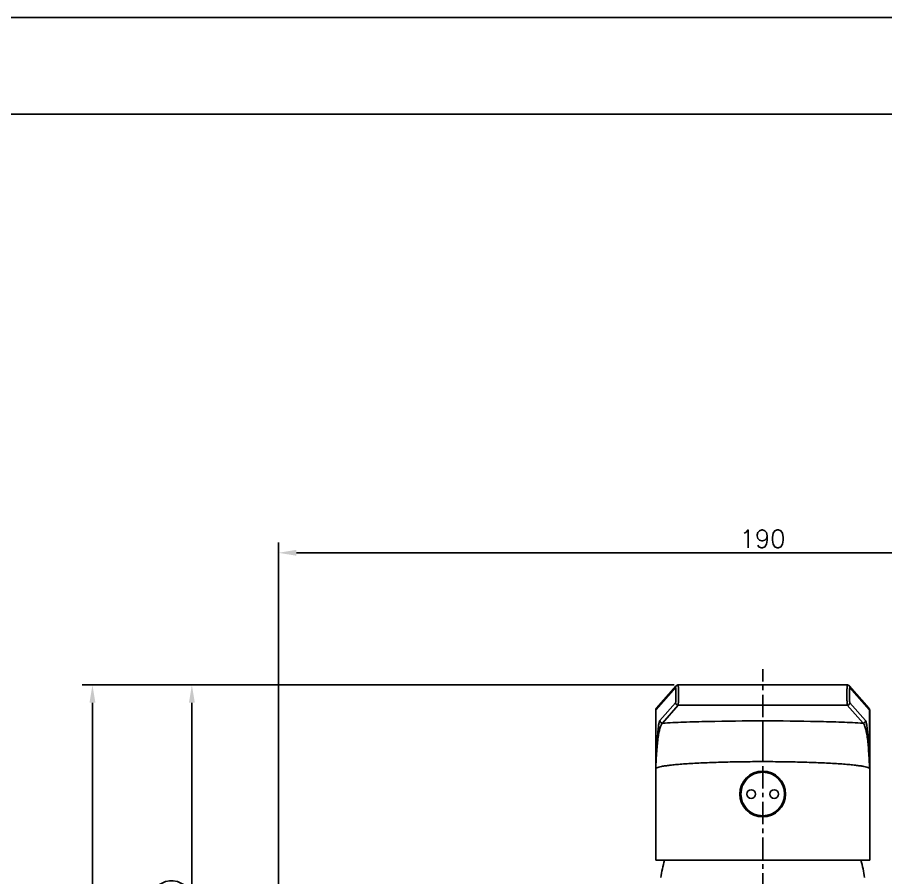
# Model space of a CAD drawing. Extents: x -4009 to -3415, y -5642 to -5222.
# Drawn here: x -3727.3 to -3556.9, y -5390.8 to -5222.1 of the extents above; entities that cross this region are included whole.
import ezdxf

# ---------------------------------------------------------------- set-up
doc = ezdxf.new("R2010")
doc.units = 0
doc.header["$LTSCALE"] = 7
doc.linetypes.add('CENTER', pattern=[2, 1.25, -0.25, 0.25, -0.25])
doc.layers.get('0').update_dxf_attribs({"color": 2, "linetype": 'CONTINUOUS'})
doc.layers.get('Defpoints').update_dxf_attribs({"linetype": 'CONTINUOUS'})
for name, color, linetype in [('CL', 1, 'CENTER'), ('DWG', 7, 'CONTINUOUS'), ('TXT', 4, 'CONTINUOUS')]:
    doc.layers.add(name, color=color, linetype=linetype)
doc.styles.add('DD', font='romans', dxfattribs={"bigfont": 'GHS.shx'})
doc.dimstyles.new('DWJ', dxfattribs={"dimscale": 0, "dimtxt": 3.5, "dimasz": 3.5, "dimexe": 2, "dimexo": 1, "dimgap": 1, "dimtad": 1, "dimdec": 4, "dimdsep": 46, "dimtxsty": 'DD', "dimcen": 3, "dimclrd": 2, "dimclre": 2, "dimclrt": 2, "dimadec": 3, "dimazin": 2, "dimtfac": 1, "dimtdec": 4, "dimtmove": 0, "dimatfit": 3, "dimfxl": 1, "dimtvp": 1, "dimtolj": 1, "dimtzin": 0, "dimlwd": -1, "dimlwe": -1, "dimarcsym": 0})

# ---------------------------------------------------------------- blocks, each defined once
blk = doc.blocks.new('*U4')
at = {"layer": 'CL', "color": 0, "ltscale": 0.5, "transparency": 16777216}
blk.add_line((0, -58.5), (0, 55.87), dxfattribs=at)
blk = doc.blocks.new('*D10')
at = {"layer": 'Defpoints', "color": 0, "transparency": 16777216}
for p in [(-3693.02, -5352.99), (-3597.37, -5352.99), (-3674.02, -5438.78)]:
    blk.add_point(p, dxfattribs=at)
at = {"layer": 'DWG', "color": 2, "transparency": 16777216}
for p, q in [((-3598.37, -5352.99), (-3695.02, -5352.99)), ((-3693.02, -5435.28), (-3693.02, -5356.49)), ((-3675.02, -5438.78), (-3695.02, -5438.78))]:
    blk.add_line(p, q, dxfattribs=at)
for points in [[(-3693.6, -5356.49), (-3692.44, -5356.49), (-3693.02, -5352.99)], [(-3693.6, -5435.28), (-3692.44, -5435.28), (-3693.02, -5438.78)]]:
    blk.add_solid(points, dxfattribs=at)
at = {"layer": 'DWG', "color": 2, "transparency": 16777216, "insert": (-3696.69, -5395.89), "char_height": 3.5, "attachment_point": 5, "rotation": 90, "style": 'DD'}
blk.add_mtext('\\A1;(86)', dxfattribs=at)
blk = doc.blocks.new('*D6')
at = {"layer": 'Defpoints', "color": 0, "transparency": 16777216}
for p in [(-3486.06, -5327.07), (-3676.02, -5428.78), (-3486.06, -5428.39)]:
    blk.add_point(p, dxfattribs=at)
at = {"layer": 'DWG', "color": 2, "transparency": 16777216}
for p, q in [((-3676.02, -5427.78), (-3676.02, -5325.07)), ((-3486.06, -5427.39), (-3486.06, -5325.07)), ((-3672.52, -5327.07), (-3489.56, -5327.07))]:
    blk.add_line(p, q, dxfattribs=at)
for points in [[(-3672.52, -5326.49), (-3672.52, -5327.65), (-3676.02, -5327.07)], [(-3489.56, -5326.49), (-3489.56, -5327.65), (-3486.06, -5327.07)]]:
    blk.add_solid(points, dxfattribs=at)
at = {"layer": 'DWG', "color": 2, "transparency": 16777216, "insert": (-3581.04, -5324.32), "char_height": 3.5, "attachment_point": 5, "style": 'DD'}
blk.add_mtext('\\A1;190', dxfattribs=at)
blk = doc.blocks.new('*D16')
at = {"layer": 'Defpoints', "color": 0, "transparency": 16777216}
for p in [(-3597.61, -5352.99), (-3712.53, -5445.19), (-3643.01, -5445.19)]:
    blk.add_point(p, dxfattribs=at)
at = {"layer": 'DWG', "color": 2, "transparency": 16777216}
for p, q in [((-3598.61, -5352.99), (-3714.53, -5352.99)), ((-3712.53, -5356.49), (-3712.53, -5441.69)), ((-3644.01, -5445.19), (-3714.53, -5445.19))]:
    blk.add_line(p, q, dxfattribs=at)
for points in [[(-3713.11, -5356.49), (-3711.95, -5356.49), (-3712.53, -5352.99)], [(-3713.11, -5441.69), (-3711.95, -5441.69), (-3712.53, -5445.19)]]:
    blk.add_solid(points, dxfattribs=at)
at = {"layer": 'DWG', "color": 2, "transparency": 16777216, "insert": (-3716.2, -5399.09), "char_height": 3.5, "attachment_point": 5, "rotation": 90, "style": 'DD'}
blk.add_mtext('\\A1;(92.2)', dxfattribs=at)

msp = doc.modelspace()

# ---------------------------------------------------------------- linework, layer by layer
at = {"color": 8, "linetype": 'Continuous', "true_color": 0x787878}
for p, q in [((-3601.99485, -5357.88554), (-3598.11687, -5353.48979)), ((-3563.91766, -5353.4898), (-3560.03967, -5357.88555)), ((-3601.99485, -5357.88554), (-3601.99486, -5369.38009)), ((-3598.10962, -5356.48021), (-3601.20495, -5359.98879)), ((-3600.7055, -5360.48813), (-3597.61015, -5356.97952)), ((-3564.42437, -5356.97953), (-3597.61015, -5356.97952)), ((-3564.42437, -5356.97953), (-3561.32902, -5360.48815)), ((-3560.82958, -5359.9888), (-3563.9249, -5356.48022)), ((-3560.03967, -5369.3801), (-3560.03967, -5357.88555)), ((-3581.01736, -5368.03046), (-3581.01738, -5360.04141))]:
    msp.add_line(p, q, dxfattribs=at)
at = {"color": 7, "linetype": 'Continuous'}
for p, q in [((-3601.87033, -5357.55475), (-3597.99033, -5353.15674)), ((-3564.42075, -5352.98775), (-3597.61378, -5352.98774)), ((-3564.04423, -5353.15671), (-3560.16419, -5357.55476)), ((-3602.01727, -5387.38364), (-3602.01726, -5357.93339)), ((-3560.01727, -5357.93336), (-3560.01727, -5387.38365)), ((-3602.01727, -5387.38364), (-3560.01727, -5387.38365))]:
    msp.add_line(p, q, dxfattribs=at)
at = {"linetype": 'Continuous'}
msp.add_lwpolyline([(-4009.17648, -5642.05463), (-3415.17648, -5642.05463), (-3415.17648, -5222.05463), (-4009.17648, -5222.05463)], close=True, dxfattribs=at)
at = {"color": 7, "linetype": 'Continuous'}
for points in [[(-3597.61376, -5352.98781), (-3597.64586, -5352.98883), (-3597.7103, -5352.99715), (-3597.77091, -5353.01297), (-3597.82855, -5353.03593), (-3597.88264, -5353.0656), (-3597.93141, -5353.10059), (-3597.9744, -5353.13975), (-3597.99042, -5353.1569)], [(-3564.04411, -5353.15689), (-3564.06763, -5353.13225), (-3564.11062, -5353.09462), (-3564.15899, -5353.0612), (-3564.21243, -5353.03294), (-3564.26932, -5353.01114), (-3564.32902, -5352.99625), (-3564.39236, -5352.98862), (-3564.42076, -5352.98782)], [(-3601.87047, -5357.55493), (-3601.89447, -5357.58386), (-3601.9269, -5357.62967), (-3601.95603, -5357.68062), (-3601.98092, -5357.73705), (-3602.00004, -5357.79771), (-3602.01212, -5357.85973), (-3602.01709, -5357.92138), (-3602.01726, -5357.93339)], [(-3560.01727, -5357.93336), (-3560.01767, -5357.91389), (-3560.02336, -5357.85307), (-3560.03596, -5357.79207), (-3560.05534, -5357.73253), (-3560.08026, -5357.67718), (-3560.10924, -5357.62717), (-3560.14137, -5357.58219), (-3560.16404, -5357.55496)]]:
    msp.add_lwpolyline(points, dxfattribs=at)
for centre, radius in [((-3581.01727, -5374.38364), 4.5), ((-3583.26727, -5374.38364), 0.85), ((-3578.76727, -5374.38364), 0.85)]:
    msp.add_circle(centre, radius, dxfattribs=at)
at = {"color": 8, "linetype": 'Continuous', "true_color": 0x787878}
msp.add_circle((-3581.01727, -5374.38364), 4.26667, dxfattribs=at)
at = {"color": 7, "linetype": 'Continuous'}
for centre, start, end in [((-3577.24466, -5394.17343), 163.571706, 171.8847162), ((-3584.78988, -5394.17343), 8.1152838, 16.4282711)]:
    msp.add_arc(centre, 24.01307, start, end, dxfattribs=at)
at = {"color": 8, "linetype": 'Continuous', "true_color": 0x787878}
for points, knots in [([(-3598.11687, -5353.48979), (-3598.11693, -5353.46168), (-3598.10738, -5353.34262), (-3598.05243, -5353.22748), (-3597.99229, -5353.15906)], [0, 0, 0, 0, 0.235848825, 1, 1, 1, 1]), ([(-3598.11687, -5353.48985), (-3598.11263, -5353.48507), (-3598.09817, -5353.51072), (-3598.09714, -5353.53387), (-3598.08855, -5353.57891), (-3598.08345, -5353.63335), (-3598.07451, -5353.7334), (-3598.0609, -5353.96974), (-3598.0483, -5354.37299), (-3598.04251, -5354.9105), (-3598.04532, -5355.38079), (-3598.05307, -5355.74082), (-3598.0605, -5355.97437), (-3598.07082, -5356.16896), (-3598.07958, -5356.32061), (-3598.09469, -5356.41592), (-3598.09948, -5356.4686), (-3598.10962, -5356.48014)], [0, 0, 0, 0, 0.00638209, 0.016007563, 0.030194542, 0.048893346, 0.071909744, 0.129957151, 0.285956342, 0.474618886, 0.667258813, 0.75579191, 0.834568975, 0.900505893, 0.951191768, 0.984644638, 1, 1, 1, 1]), ([(-3597.61016, -5356.97952), (-3597.60639, -5356.97383), (-3597.60209, -5356.95409), (-3597.59164, -5356.89275), (-3597.58237, -5356.77091), (-3597.57116, -5356.57741), (-3597.56193, -5356.32425), (-3597.5541, -5356.02153), (-3597.54633, -5355.55216), (-3597.54365, -5355.05757), (-3597.54574, -5354.55615), (-3597.54975, -5354.19464), (-3597.55602, -5353.8625), (-3597.56428, -5353.57215), (-3597.57297, -5353.36123), (-3597.58105, -5353.22158), (-3597.58697, -5353.14033), (-3597.59294, -5353.0775), (-3597.59917, -5353.02931), (-3597.60459, -5353.00487), (-3597.60993, -5352.98784), (-3597.61377, -5352.98778)], [0, 0, 0, 0, 0.005119931, 0.014695991, 0.047116046, 0.096257314, 0.160354794, 0.237031263, 0.323452678, 0.512476223, 0.608048198, 0.699584143, 0.783680658, 0.857230707, 0.91750385, 0.941950598, 0.962286464, 0.978346913, 0.989981179, 0.997125138, 1, 1, 1, 1]), ([(-3564.42075, -5352.98778), (-3564.42458, -5352.98784), (-3564.42994, -5353.00488), (-3564.43535, -5353.02931), (-3564.44158, -5353.07749), (-3564.44754, -5353.14032), (-3564.45347, -5353.22155), (-3564.46155, -5353.36119), (-3564.47024, -5353.57209), (-3564.4785, -5353.86241), (-3564.48477, -5354.19454), (-3564.48878, -5354.55604), (-3564.49087, -5355.05746), (-3564.48819, -5355.55206), (-3564.48043, -5356.02145), (-3564.47259, -5356.32419), (-3564.46337, -5356.57738), (-3564.45215, -5356.7709), (-3564.44288, -5356.89276), (-3564.43244, -5356.9541), (-3564.42813, -5356.97383), (-3564.42437, -5356.97953)], [0, 0, 0, 0, 0.002874231, 0.010017248, 0.021650091, 0.037708052, 0.058041207, 0.082485222, 0.142750146, 0.216293959, 0.300387163, 0.391921701, 0.487493954, 0.676519027, 0.76294543, 0.839628362, 0.903733875, 0.952880535, 0.985303423, 0.994879934, 1, 1, 1, 1]), ([(-3564.04223, -5353.15907), (-3564.02136, -5353.18281), (-3563.95093, -5353.27959), (-3563.91745, -5353.4021), (-3563.91766, -5353.4898)], [0, 0, 0, 0, 0.264970201, 1, 1, 1, 1]), ([(-3563.9249, -5356.48015), (-3563.93505, -5356.46861), (-3563.93983, -5356.41593), (-3563.95494, -5356.32062), (-3563.96371, -5356.16897), (-3563.97403, -5355.97438), (-3563.98146, -5355.74083), (-3563.98921, -5355.3808), (-3563.99202, -5354.91051), (-3563.98623, -5354.37299), (-3563.97362, -5353.96975), (-3563.96002, -5353.7334), (-3563.95107, -5353.63336), (-3563.94598, -5353.57892), (-3563.93738, -5353.53388), (-3563.93635, -5353.51072), (-3563.92189, -5353.48508), (-3563.91766, -5353.48986)], [0, 0, 0, 0, 0.015355408, 0.048808327, 0.09949431, 0.16543134, 0.244208458, 0.332741574, 0.525381535, 0.714044034, 0.870043138, 0.928090431, 0.95110677, 0.969805528, 0.983992479, 0.993617938, 1, 1, 1, 1]), ([(-3602.01726, -5357.93576), (-3602.01726, -5357.92237), (-3602.00996, -5357.90357), (-3601.99838, -5357.88894), (-3601.99484, -5357.88493)], [0, 0, 0, 0, 0.714509171, 1, 1, 1, 1]), ([(-3601.87031, -5357.5548), (-3601.89118, -5357.57854), (-3601.96159, -5357.67533), (-3601.99505, -5357.79784), (-3601.99484, -5357.88554)], [0, 0, 0, 0, 0.264972613, 1, 1, 1, 1]), ([(-3597.61015, -5356.97946), (-3597.73755, -5356.97915), (-3598.00241, -5356.87226), (-3598.1093, -5356.60745), (-3598.10962, -5356.48021)], [0, 0, 0, 0, 0.500302105, 1, 1, 1, 1]), ([(-3563.9249, -5356.48022), (-3563.92522, -5356.60746), (-3564.03211, -5356.87227), (-3564.29697, -5356.97916), (-3564.42437, -5356.97947)], [0, 0, 0, 0, 0.4996979, 1, 1, 1, 1]), ([(-3560.03969, -5357.88555), (-3560.03962, -5357.85743), (-3560.04915, -5357.73839), (-3560.10407, -5357.62326), (-3560.16419, -5357.55483)], [0, 0, 0, 0, 0.235846535, 1, 1, 1, 1]), ([(-3560.03969, -5357.88494), (-3560.03615, -5357.88895), (-3560.02456, -5357.90358), (-3560.01727, -5357.92238), (-3560.01727, -5357.93577)], [0, 0, 0, 0, 0.285483854, 1, 1, 1, 1]), ([(-3601.20495, -5359.9888), (-3601.23116, -5360.01851), (-3601.27519, -5360.11439), (-3601.32963, -5360.29747), (-3601.38416, -5360.55892), (-3601.46439, -5361.05694), (-3601.55485, -5361.85746), (-3601.65339, -5363.00642), (-3601.74674, -5364.37608), (-3601.8351, -5365.9236), (-3601.91844, -5367.61122), (-3601.96964, -5368.77866), (-3601.99486, -5369.38009)], [0, 0, 0, 0, 0.012584414, 0.032720988, 0.060918113, 0.097184529, 0.192968485, 0.31659511, 0.46341861, 0.628905147, 0.808836829, 1, 1, 1, 1]), ([(-3601.99486, -5369.38011), (-3601.94515, -5368.255), (-3601.86422, -5366.63524), (-3601.69842, -5364.58532), (-3601.54981, -5363.29909), (-3601.3672, -5362.22828), (-3601.17951, -5361.48926), (-3601.02346, -5361.02701), (-3600.90179, -5360.7391), (-3600.79081, -5360.56216), (-3600.70548, -5360.48811)], [0, 0, 0, 0, 0.372843393, 0.536818216, 0.680787047, 0.801389117, 0.896123425, 0.932983724, 0.962597528, 1, 1, 1, 1]), ([(-3601.20495, -5359.98879), (-3601.20464, -5360.11611), (-3601.09769, -5360.38096), (-3600.83282, -5360.4878), (-3600.70548, -5360.48811)], [0, 0, 0, 0, 0.499946451, 1, 1, 1, 1]), ([(-3581.01776, -5360.04141), (-3584.593, -5360.04141), (-3589.77056, -5360.09223), (-3596.33298, -5360.27962), (-3599.32006, -5360.41074), (-3600.70569, -5360.48812)], [0, 0, 0, 0, 0.544593103, 0.788607669, 1, 1, 1, 1]), ([(-3561.32878, -5360.48813), (-3562.71448, -5360.41075), (-3565.70172, -5360.27962), (-3572.26449, -5360.09223), (-3577.44233, -5360.0414), (-3581.01776, -5360.04141)], [0, 0, 0, 0, 0.211391743, 0.455406787, 1, 1, 1, 1]), ([(-3561.32905, -5360.48812), (-3561.2017, -5360.48781), (-3560.93683, -5360.38097), (-3560.82989, -5360.11612), (-3560.82958, -5359.9888)], [0, 0, 0, 0, 0.500053558, 1, 1, 1, 1]), ([(-3561.32905, -5360.48812), (-3561.2936, -5360.51701), (-3561.21858, -5360.60394), (-3561.11557, -5360.77929), (-3561.01204, -5361.02767), (-3560.85467, -5361.48861), (-3560.66811, -5362.22859), (-3560.48437, -5363.29881), (-3560.33631, -5364.5851), (-3560.17016, -5366.63501), (-3560.08943, -5368.2549), (-3560.03967, -5369.38012)], [0, 0, 0, 0, 0.015135945, 0.037560984, 0.067133481, 0.104019329, 0.198746388, 0.319300103, 0.463240104, 0.627179969, 1, 1, 1, 1]), ([(-3560.03967, -5369.38002), (-3560.06489, -5368.77859), (-3560.11609, -5367.61117), (-3560.19942, -5365.92356), (-3560.28778, -5364.37605), (-3560.38112, -5363.00641), (-3560.47967, -5361.85743), (-3560.57013, -5361.05688), (-3560.65036, -5360.55883), (-3560.70489, -5360.29736), (-3560.75933, -5360.11428), (-3560.80336, -5360.0184), (-3560.82958, -5359.98868)], [0, 0, 0, 0, 0.191160786, 0.371090575, 0.536573674, 0.683394481, 0.80702205, 0.902810653, 0.939079626, 0.967278479, 0.987415502, 1, 1, 1, 1]), ([(-3601.99486, -5369.38011), (-3601.9765, -5369.35335), (-3601.91615, -5369.30151), (-3601.72984, -5369.20218), (-3601.37337, -5369.0905), (-3600.8103, -5368.96635), (-3600.06773, -5368.84524), (-3599.15358, -5368.72796), (-3598.07518, -5368.61655), (-3596.84252, -5368.51208), (-3594.92462, -5368.37787), (-3592.2353, -5368.23954), (-3588.72855, -5368.12032), (-3584.94374, -5368.0469), (-3582.342, -5368.03046), (-3581.01737, -5368.03046)], [0, 0, 0, 0, 0.004613479, 0.011041261, 0.029997278, 0.057372469, 0.093088807, 0.136891444, 0.188417611, 0.247220196, 0.312779555, 0.461772678, 0.630075727, 0.811656756, 1, 1, 1, 1]), ([(-3581.01737, -5368.03046), (-3579.69272, -5368.03046), (-3577.09096, -5368.0469), (-3573.30612, -5368.12032), (-3569.79934, -5368.23954), (-3567.10999, -5368.37787), (-3565.19207, -5368.51208), (-3563.9594, -5368.61655), (-3562.88098, -5368.72796), (-3561.96682, -5368.84525), (-3561.22425, -5368.96635), (-3560.66117, -5369.09051), (-3560.30469, -5369.20219), (-3560.11838, -5369.30152), (-3560.05803, -5369.35336), (-3560.03967, -5369.38012)], [0, 0, 0, 0, 0.188342774, 0.369923616, 0.538226683, 0.687219951, 0.752779406, 0.811582091, 0.863108354, 0.906911076, 0.942627481, 0.970002717, 0.988958752, 0.995386531, 1, 1, 1, 1])]:
    msp.add_open_spline(points, degree=3, knots=knots, dxfattribs=at)
at = {"layer": 'TXT', "color": 4}
msp.add_line((-3983.17648, -5241.05463), (-3429.17648, -5241.05463), dxfattribs=at)

# ---------------------------------------------------------------- block references
at = {"layer": 'CL', "ltscale": 0.5}
msp.add_blockref('*U4', (-3581.01727, -5405.78364), dxfattribs=at)

# ---------------------------------------------------------------- dimensions: what is measured, and where the dimension line sits
at = {"layer": 'DWG'}
dim = msp.add_linear_dim(base=(-3486.05618, -5327.07033), p1=(-3676.01727, -5428.78364), p2=(-3486.05618, -5428.39106), text='190', dimstyle='DWJ', override={"dimscale": 1}, dxfattribs=at)
dim.commit()
dim.dimension.update_dxf_attribs({"geometry": '*D6', "text_midpoint": (-3581.03672, -5324.32033)})
for base, p1, p2, text, picture, middle in [((-3712.52876, -5445.18904), (-3597.61378, -5352.98774), (-3643.00674, -5445.18904), '(92.2)', '*D16', (-3716.19543, -5399.08839)), ((-3693.02015, -5352.98774), (-3674.0191, -5438.78364), (-3597.36635, -5352.98774), '(86)', '*D10', (-3696.68681, -5395.88569))]:
    dim = msp.add_linear_dim(base=base, p1=p1, p2=p2, angle=90, text=text, dimstyle='DWJ', override={"dimscale": 1}, dxfattribs=at)
    dim.commit()
    dim.dimension.update_dxf_attribs({"geometry": picture, "text_midpoint": middle})

doc.saveas('drawing.dxf')
